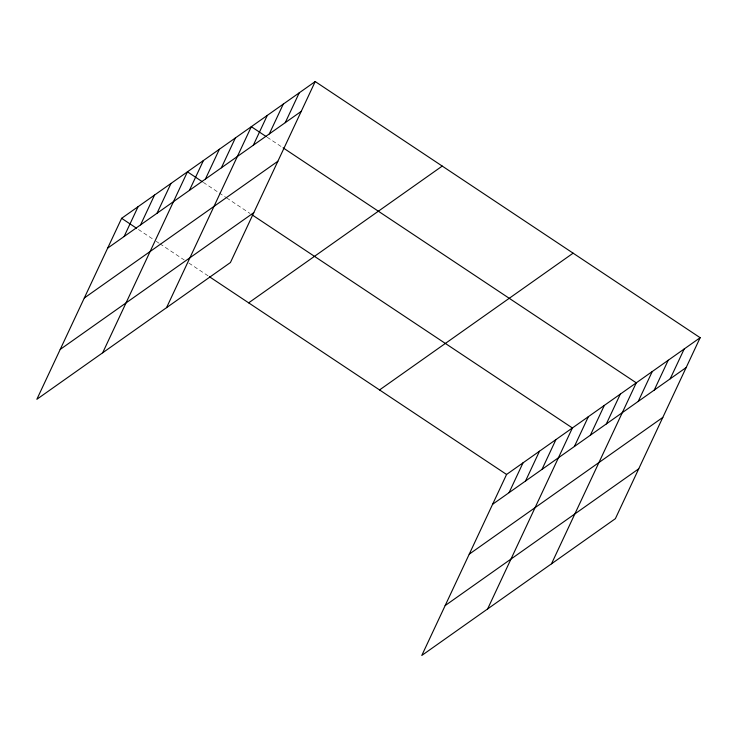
<?xml version="1.0" encoding="UTF-8"?>
<svg xmlns="http://www.w3.org/2000/svg" width="737" height="737" viewBox="0 0 737 737"><rect width="100%" height="100%" fill="white"/><g stroke="black" fill="none" stroke-linecap="round" stroke-linejoin="round"><path stroke-width="0.55" stroke-dasharray="3.69 2.76" d="M267.199 137.248L282.142 147.197M203.32 182.38L218.272 192.329M219.202 192.947L225.743 197.295M226.674 197.921L250.027 213.463M138.445 229.502L153.388 239.451M156.189 241.312L158.989 243.173M159.929 243.8L184.213 259.958M188.884 263.063L208.497 276.117"/><path stroke-width="1.11" d="M315.206 81.549L121.633 218.318L36.85 399.297L230.423 262.538L315.206 81.549L700.15 337.703L615.367 518.682L421.794 655.451L506.577 474.462L700.15 337.703M124.111 236.513L138.086 206.692M140.564 224.886L154.54 195.065M157.018 213.26L170.993 183.439M102.664 352.802L187.447 171.813L202.389 181.763M189.446 190.349L203.412 160.537M205.411 179.073L219.386 149.252M221.386 167.787L235.352 137.966M166.544 307.67L251.326 126.681L266.269 136.631M253.325 145.217L267.291 115.405M269.291 133.941L283.266 104.12M285.265 122.655L299.231 92.834M509.064 492.657L523.03 462.836M525.518 481.031L539.484 451.219M541.971 469.414L555.938 439.593M487.618 608.946L572.391 427.967L251.897 214.707M574.39 446.502L588.366 416.681M590.365 435.217L604.331 405.396M606.33 423.932L620.305 394.12M551.488 563.814L636.271 382.835L283.082 147.815M638.27 401.37L652.245 371.549M654.244 390.085L668.21 360.264M670.209 378.8L684.185 348.988M107.657 248.139L301.23 111.37M84.294 298.015L277.867 161.256M60.213 349.412L253.786 212.652M248.664 302.843L442.237 166.083M379.546 389.937L573.119 253.169M492.611 504.283L686.184 367.523M469.239 554.169L662.812 417.409M445.166 605.565L638.739 468.796M121.633 218.318L136.575 228.258M209.428 276.743L506.577 474.462"/></g></svg>
